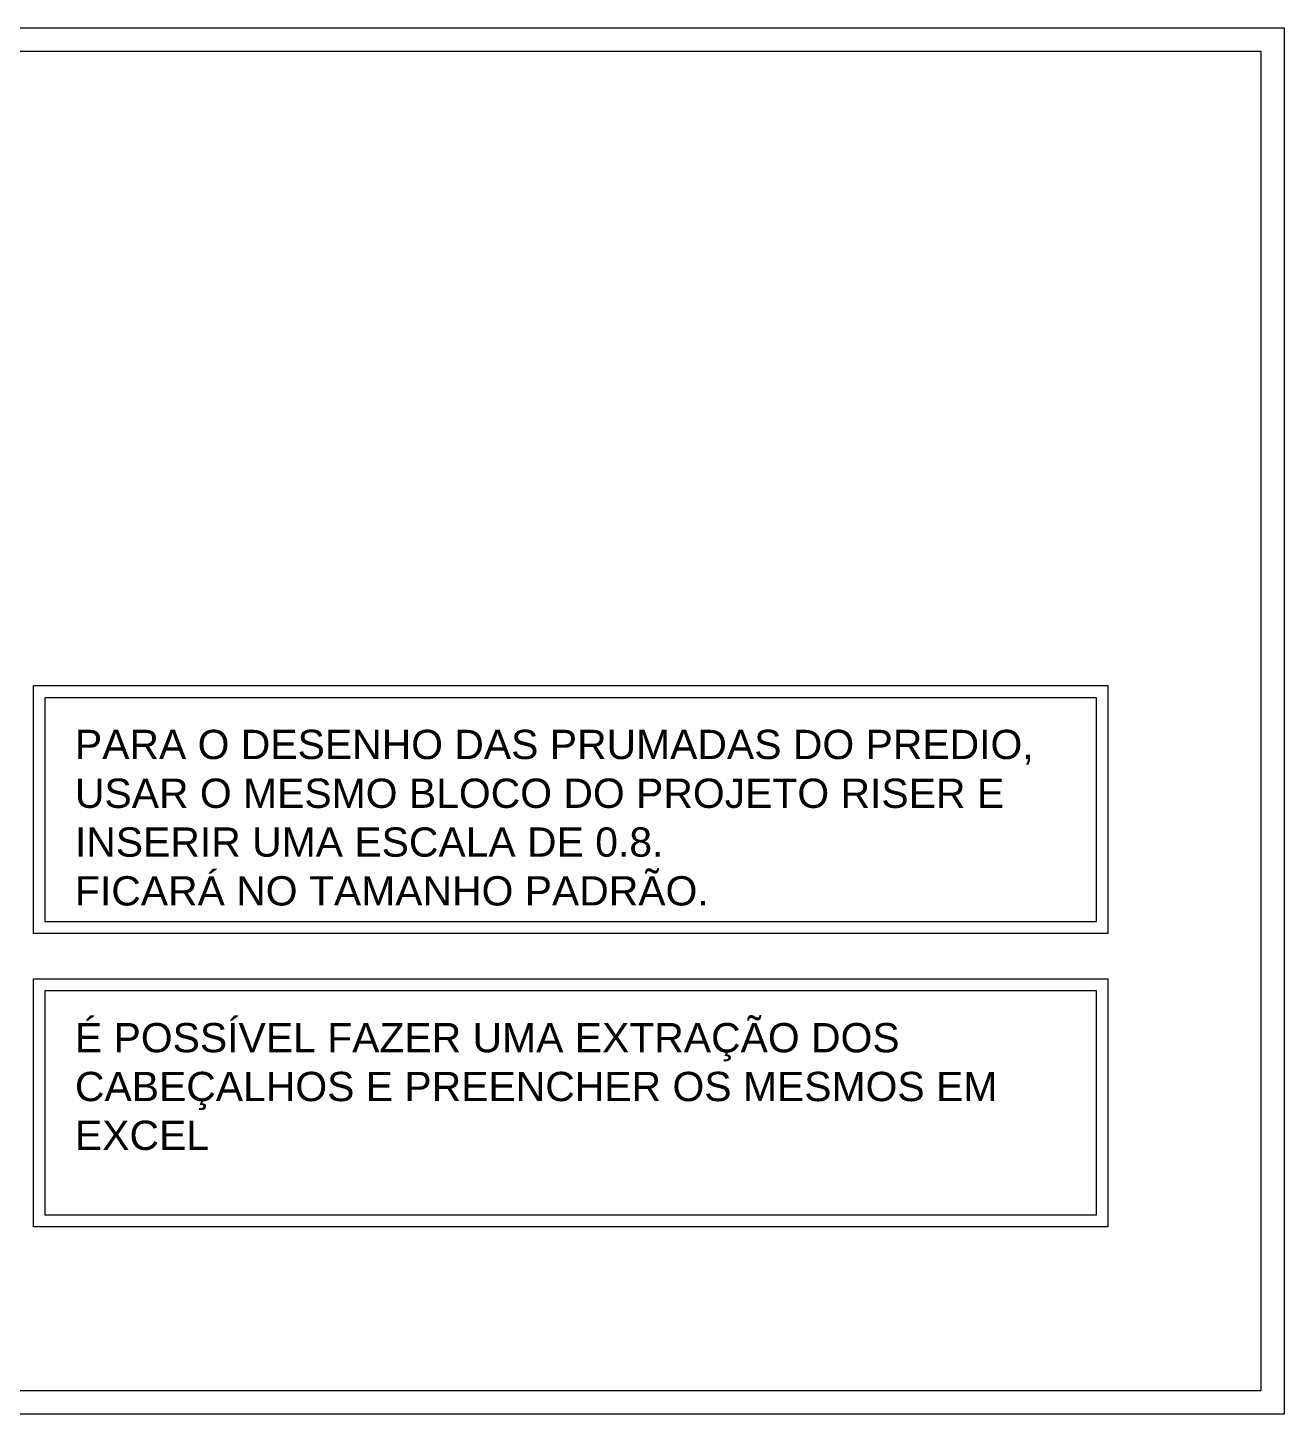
# Model space of a CAD drawing. Header units: millimetres. Extents: x 9740 to 12717, y -5875 to 443.
# Drawn here: x 11094 to 12167, y -740 to 443 of the extents above; entities that cross this region are included whole.
import ezdxf

# ---------------------------------------------------------------- set-up
doc = ezdxf.new("R2010")
doc.units = ezdxf.units.MM

msp = doc.modelspace()

# ---------------------------------------------------------------- linework, layer by layer
at = {"color": 1}
for points in [[(9739.9, 443.5), (12167, 443.5), (12167, -740.5), (9739.9, -740.5)], [(9759.9, 423.5), (12147, 423.5), (12147, -720.5), (9759.9, -720.5)]]:
    msp.add_lwpolyline(points, close=True, dxfattribs=at)
for points in [[(11098.8, -118.3), (12016.3, -118.3), (12016.3, -330), (11098.8, -330)], [(11108.8, -128.3), (12006.3, -128.3), (12006.3, -320), (11108.8, -320)], [(11098.8, -368.6), (12016.3, -368.6), (12016.3, -580.4), (11098.8, -580.4)], [(11108.8, -378.6), (12006.3, -378.6), (12006.3, -570.4), (11108.8, -570.4)]]:
    msp.add_lwpolyline(points, close=True)

# ---------------------------------------------------------------- texts
at = {"char_height": 10, "width": 850.954, "attachment_point": 1}
for s, insert in [('{\\fArial|b0|i0|c0|p34;\\H2.5x;PARA O DESENHO DAS PRUMADAS DO PREDIO,\\PUSAR O MESMO BLOCO DO PROJETO RISER E\\PINSERIR UMA ESCALA DE 0.8.\\PFICARÁ NO TAMANHO PADRÃO.}', (11134.1, -156)), ('{\\fArial|b0|i0|c0|p34;\\H2.5x;É POSSÍVEL FAZER UMA EXTRAÇÃO DOS CABEÇALHOS E PREENCHER OS MESMOS EM EXCEL}', (11134.1, -406.4))]:
    msp.add_mtext(s, dxfattribs=dict(at, insert=insert))

doc.saveas('drawing.dxf')
